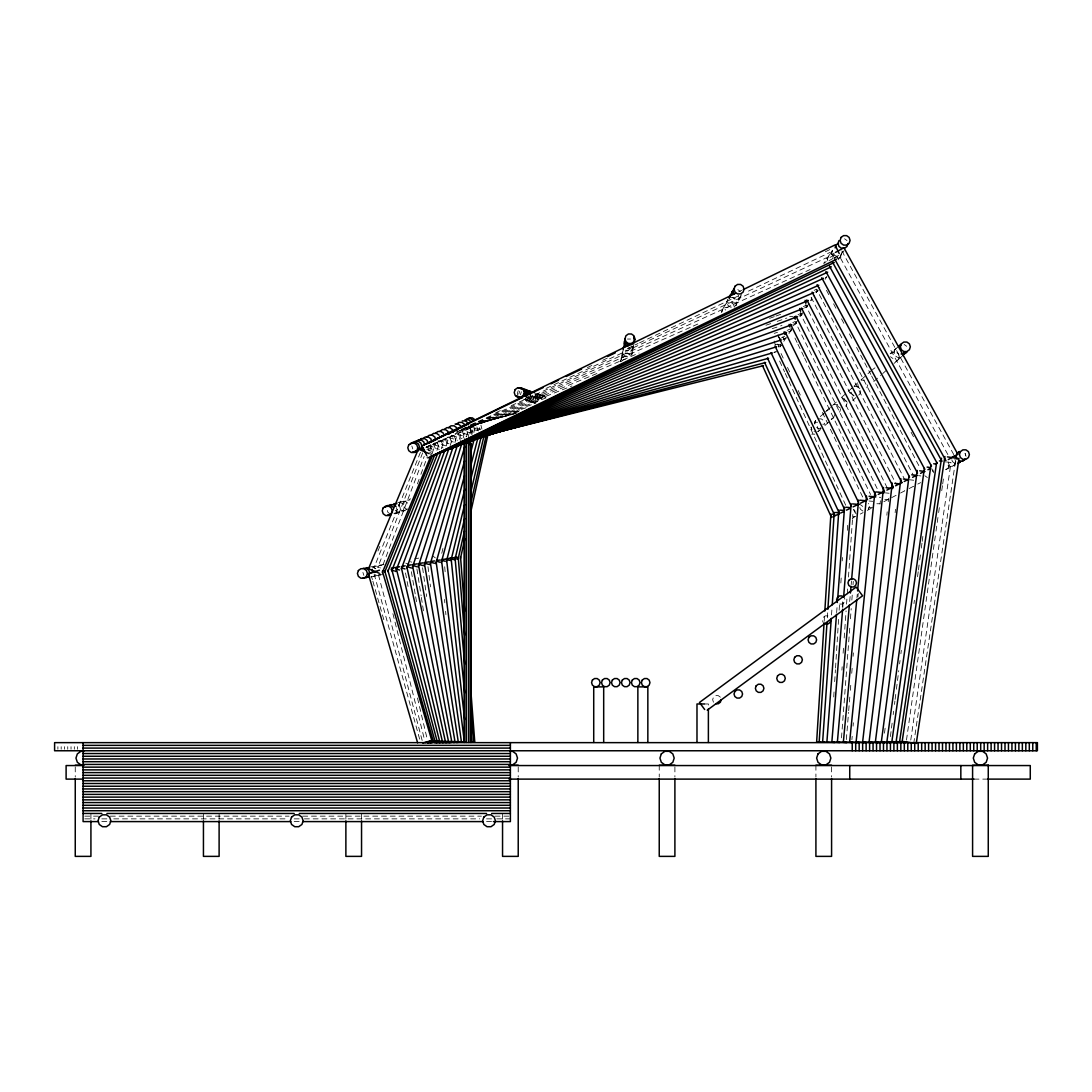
<?xml version="1.0" encoding="UTF-8"?>
<svg xmlns="http://www.w3.org/2000/svg" width="1092" height="1092" viewBox="0 0 1092 1092"><rect width="100%" height="100%" fill="white"/><g stroke="black" fill="none" stroke-linecap="round" stroke-linejoin="round"><path stroke-width="0.75" stroke-dasharray="5 3.75" d="M824.187 621.239L824.719 612.735M833.728 696.955L834.042 691.85M834.684 681.654L835.421 669.737M835.53 668.045L838.724 617.021M839.147 610.223L839.68 601.719M840.854 583.005L841.277 576.207M842.232 560.892L842.437 557.493M827.327 617.826L827.872 609.322M842.314 606.852L842.765 600.054M847.337 530.33L847.679 525.225M831.517 614.987L831.995 608.217M841.932 670.147L842.164 666.762M843.12 653.221L843.597 646.45M844.184 637.987L846.082 610.906M846.559 604.135L847.146 595.672M847.269 593.98L847.624 588.902M848.457 577.054L852.838 514.428M836.636 612.626L837.277 604.108M841.495 737.864L849.808 627.299M850.45 618.795L851.214 608.585M851.856 600.081L852.374 593.27M853.016 584.766L853.275 581.367M842.778 607.521L843.461 599.03M846.341 739.598L848.552 712.394M848.689 710.701L849.794 697.092M850.354 690.294L850.9 683.496M851.733 673.286L852.142 668.195M853.111 656.292L853.384 652.893M857.943 596.778L858.216 593.379M849.685 601.501L850.286 594.744M851.173 584.602L851.46 581.217M851.897 739.666L852.183 736.295M853.07 726.139L853.371 722.768M856.947 597.72L857.261 594.335M880.07 504.163L880.384 500.778M886.854 515.206L887.195 511.82M888.219 501.692L888.56 498.321M895.14 512.708L895.495 509.322M884.506 733.169L885.107 728.118M890.417 736.568L891.263 729.797M891.481 728.105L892.341 721.348M893.201 714.591L893.625 711.206M894.484 704.449L894.908 701.064M895.126 699.371L896.191 690.922M896.409 689.229L898.757 670.638M899.617 663.881L900.04 660.496M900.9 653.739L901.323 650.354M913.977 603.63L914.427 600.272M917.539 576.699L918.208 571.648M918.427 569.969L919.546 561.547M919.764 559.868L920.433 554.818M921.32 548.088L921.989 543.038M922.208 541.345L923.327 532.937M906.483 740.062L935.776 532.8M936.021 531.108L938.397 514.264M938.642 512.571L939.598 505.842M941.741 490.677L942.451 485.612M942.696 483.933L943.638 477.19M910.755 740.089L951.009 462.571L947.31 462.039M913.731 743.475L955.623 460.278L954.272 460.087M633.947 343.775L631.804 354.996L630.848 352.061L628.35 350.259L625.266 350.259M623.382 348.962L620.584 361.411L621.539 358.476L624.023 356.675L628.951 356.634L631.449 354.818L632.391 351.897L631.449 348.962L628.951 347.16M473.846 432.528L474.952 427.532L479.757 428.596M471.771 434.807L473.273 428.16L480.944 429.907M441.782 553.316L443.338 546.683M469.819 434.015L470.98 429.033L478.624 430.835M466.53 436.718L468.14 430.125L472.932 431.285M463.172 437.947L464.851 431.367L472.467 433.319M459.445 439.325L461.193 432.773L470.202 435.176M454.954 442.424L457.234 434.275L466.216 436.786M450.204 445.591L453.071 435.858L462.012 438.493M446.3 445.563L448.785 437.496L457.698 440.24M792.737 325.976L795.222 324.174L796.164 321.253M803.685 311.479L800.19 316.707L801.132 313.786L800.163 310.865M800.19 316.707L801.132 313.786M811.752 297.857L810.81 300.778L814.441 295.331M817.198 289.694L816.256 292.615L819.846 287.223M834.616 414.646L833.687 417.581L831.544 419.505M839.625 412.216L840.567 409.295M846.996 403.508L846.054 406.442L846.996 403.508L846.027 400.587L843.529 398.785L840.458 398.785M866.816 387.797L867.758 384.862M948.184 462.039L949.139 464.96L948.197 467.895L945.713 469.71L955.159 464.864M441.345 448.771L444.471 439.148L453.33 442.014M722.576 309.445L721.635 312.367L722.576 309.445L725.074 307.63L728.146 307.63M790.608 331.081L791.55 328.16M826.248 261.575L823.764 263.377L832.513 250.259L831.572 253.18L832.527 256.115L835.025 257.917L838.11 257.917L840.594 256.115L841.536 253.18L840.594 256.115M832.513 250.259L831.572 253.18L832.527 256.115M821.252 428.364L818.181 428.364L815.683 426.549L814.728 423.628L815.683 420.693L813.199 422.945M814.728 423.628L815.683 420.693M894.034 363.445L898.32 359.609L899.276 356.688L898.307 353.753L895.822 351.952L892.737 351.952L890.253 353.753L898.607 346.3M895.836 361.425L898.32 359.609L899.262 356.688L898.307 353.753M869.396 506.347L868.454 509.268L869.396 506.347L868.44 503.412M949.139 464.96L948.197 467.895L945.713 469.71M954.777 458.654L955.732 461.575L954.79 464.51L952.32 466.311L949.235 466.311L946.737 464.51L945.795 461.575M955.732 461.575L954.79 464.51L952.306 466.311M395.987 512.366L396.942 509.445L395.987 506.511M403.426 504.64L404.368 501.706L410.592 498.798M404.258 507.302L403.317 510.237L400.819 512.039L394.635 513.854M457.562 430.548L456.62 433.483L454.122 435.298L451.051 435.298M461.629 428.787L460.674 431.709L458.19 433.524L455.118 433.524M465.397 427.149L464.455 430.071L461.957 431.886L458.886 431.886M468.796 425.675L467.84 428.596L465.356 430.412L462.271 430.412M471.717 424.392L470.761 427.327L468.277 429.142L465.192 429.142M474.092 423.368L473.136 426.29L470.638 428.105L467.567 428.105M475.812 422.618L474.87 425.539L472.372 427.354L425.853 447.543M518.25 390.649L517.294 393.584L518.25 396.519M518.782 394.116L519.737 391.182M520.434 394.69L521.389 391.769M530.876 395.099L529.934 398.034L530.876 400.969L535.257 403.439L532.76 401.624L531.818 398.689L532.76 395.768M532.186 395.331L531.231 398.252L528.746 400.068L525.662 400.068M534.07 395.987L533.114 398.921L530.616 400.723L523.873 399.44L526.958 399.44L529.456 397.625M538.042 400.873L538.998 397.938L541.482 396.123L544.567 396.123M622.781 352.061L621.826 354.996L622.781 357.917L625.279 359.732M633.483 346.219L632.527 349.153L630.043 350.969L626.958 350.969M730.439 297.652L733.51 297.652L736.008 299.467L736.963 302.388L736.008 305.323L733.524 307.125L730.439 307.125L727.954 305.323L726.999 302.388L727.941 299.467L721.116 312.175M736.963 302.388L736.022 305.323L741.932 294.294M741.263 294.376L740.321 297.297L737.823 299.112L734.739 299.112L732.254 297.297M780.971 344.035L780.016 346.969L782.186 343.721M436.937 450.354L440.185 440.786L449.017 443.762M432.104 453.48L436.022 442.369L447.051 446.259M417.39 483.92L420.324 475.907M420.911 474.31L427.382 456.688M429.729 450.286L432.077 443.871L443.065 447.897M382.978 564.851L424.187 456.429M422.645 452.88L377.846 567.198L379.115 567.69M420.406 452.361L373.955 567.854L375.211 568.359M377.928 551.023L381.163 543.133M783.797 341.305L785.585 338.629M788.956 333.565L793.379 326.931M795.222 324.174L798.539 319.192M809.022 303.467L805.418 308.859L806.36 305.937L805.391 303.016M825.129 279.293L826.876 276.685L824.392 278.487M838.11 259.828L843.256 252.102M818.222 431.558L820.024 429.92L820.979 426.986L820.024 429.92L817.539 431.736M824.897 425.511L828.337 422.399L825.852 424.201L822.781 424.215M832.623 405.405L836.909 401.556M820.269 416.543L828.091 409.923L825.607 411.725M826.794 410.66L830.37 407.439M848.225 391.386L851.705 388.261L850.777 391.182L851.733 394.103L854.231 395.905M841.359 397.543L844.744 394.512M861.069 379.866L865.724 375.703M867.976 373.682L871.361 370.638M854.053 386.145L858.749 381.941L857.807 384.862L858.776 387.797L861.274 389.598M873.791 381.545L880.562 375.484M882.718 373.56L887.004 369.724M898.32 359.609L902.934 355.487M872.494 369.628L874.979 367.827M860.278 514.073L863.117 512.585M430.835 444.649L428.351 446.464L425.266 446.464M432.377 444.717L434.875 442.902M436.636 442.874L439.12 441.059M437.947 440.977L441.018 440.977L443.516 439.161M447.938 437.25L445.454 439.052L442.383 439.052M452.347 435.339L449.849 437.141L446.778 437.141M525.307 398.853L527.805 397.038M540.035 398.293L542.533 396.492L545.604 396.492M540.799 398.566L543.284 396.751L546.369 396.751L536.459 393.297L538.943 395.099L539.898 398.034M395.249 510.237L397.747 512.039L400.819 512.039L407.698 508.954M633.005 346.71L630.507 348.512L627.422 348.512M620.911 361.67L623.395 359.869M372.331 567.976L374.815 566.161L377.9 566.161L380.385 567.976M377.395 567.048L379.88 565.233L382.964 565.233M373.355 576.48L375.839 574.665M380.385 573.832L377.9 575.648L374.829 575.648M841.659 252.58L844.157 250.764M783.988 339.093L786.472 337.291M890.253 353.753L892.737 351.952M854.804 516.475L852.32 518.29L854.558 517.103M834.329 253.057L832.063 254.3L833.701 257.275M829.947 257.439L835.885 254.177L837.701 257.958M829.333 260.51L833.005 258.504L830.097 252.388L745.59 292.492M834.233 257.835L838.943 255.255L949.084 456.811M867.28 510.387L871.252 508.299M883.892 501.692L896.204 495.263L893.133 495.263M814.209 290.349L816.502 289.148L913.158 474.924M909.145 488.561L913.485 486.309L910.414 486.309M900.504 493.038L904.804 490.799L901.733 490.799M917.785 484.084L920.652 482.609M803.398 306.634L805.705 305.46L896.655 485.162M798.02 314.742L800.34 313.581L888.055 489.516M792.792 322.618L795.112 321.471L879.702 493.734M738.642 291.796L741.714 290.308M837.892 258.613L840.949 257.125L839.816 254.791M787.114 330.439L790.485 328.815M825.293 251.774L832.95 248.075M587.346 367.595L593.488 364.673M602.702 360.292L608.858 357.384M627.286 348.635L638.042 343.53M639.584 342.806L737.919 296.137M781.449 337.878L784.657 336.35M774.665 345.345L777.313 344.089M526.016 397.747L530.644 395.591M546.055 388.411L826.576 257.712L827.668 260.06M774.119 352.307L775.347 351.733M495.754 412.721L503.508 409.186M511.247 405.664L810.114 269.533M470.311 424.925L492.137 415.247M493.693 414.564L691.686 326.767M693.243 326.071L697.911 324.01M462.012 429.088L639.093 352.975M815.26 292.001L818.399 290.649M463.226 428.979L590.704 376.098M592.274 375.443L596.996 373.491M456.633 431.9L571.949 385.954M804.449 307.917L807.616 306.647L806.647 304.245M459.555 430.835L548.757 396.86M798.894 316.066L802.074 314.851L801.146 312.435M460.797 430.344L534.384 403.658M769.56 318.359L774.364 316.625M775.962 316.038L780.766 314.305M793.379 324.133L796.587 322.973L795.699 320.543M463.499 429.238L526.235 407.671M765.929 325.239L770.747 323.587M777.19 321.376L786.841 318.045M788.028 331.968L791.236 330.862M519.451 410.783L465.97 428.16L469.369 438.588M772.249 328.637L781.968 325.471M782.923 339.407L786.158 338.356M518.618 411.684L469.765 426.658L472.986 437.128M774.214 333.347L777.477 332.35M778.187 346.3L781.449 345.304M399.208 502.143L409.937 499.89M515.615 413.035L473.191 425.307L475.061 431.804M773.941 352.484L777.204 351.542M515.533 413.363L476.126 424.133L477.914 430.671M516.461 413.322L478.514 423.191L480.221 429.743M511.547 414.673L480.262 422.495L481.9 429.074M414.701 558.845L418.809 558.094M383.988 564.482L370.27 566.994L373.341 566.994L375.839 568.809M370.734 576.958L380.439 575.184M789.625 316.516L792.696 316.516M627.422 339.039L630.507 339.039M777.34 344.444L780.425 344.444M900.45 357.302L897.378 357.302L894.88 355.487L893.925 352.566L894.867 349.631L897.351 347.829L894.867 349.631L893.925 352.566L894.88 355.487M861.233 380.139L864.304 380.139M854.19 386.445L857.261 386.445L859.759 388.261L860.714 391.182L859.786 394.103L852.811 400.355L853.753 397.433L852.784 394.512L850.299 392.697L847.215 392.697M535.257 393.953L538.342 393.953L540.827 395.768L541.782 398.689M525.047 398.921L533.374 402.771L536.445 402.771M834.042 404.559L837.114 404.559M818.167 418.891L821.239 418.891L823.737 420.693L824.692 423.628M814.441 422.249L817.526 422.249M469.287 427.354L472.372 427.354M811.752 434.193L814.823 434.193M884.779 499.617L887.851 499.617M397.747 502.566L400.819 502.566L403.317 504.368L404.368 507.562L406.866 509.377M876.849 503.753L879.92 503.753M869.491 507.616L872.576 507.616M405.214 510.769L402.129 510.769L399.645 508.954L398.689 506.019L399.631 503.098L402.129 501.283L405.2 501.283L407.698 503.098M393.803 513.199L396.887 513.199L399.385 511.384L400.327 508.449L399.372 505.528L396.887 503.712M852.593 516.516L855.664 516.516M379.893 574.72L382.964 574.72M839.516 604.053L842.164 604.053L844.293 602.511L845.112 599.999L844.293 597.488M827.913 615.874L825.279 615.874L823.136 617.417L822.317 619.928L823.136 622.44M704.436 703.971L708.38 703.971L708.38 707.316M974.009 779.115L987.687 779.115M84.794 816.147L98.403 816.147M110.319 816.147L289.08 816.147M302.702 816.147L481.449 816.147M495.072 816.147L510.387 816.147M84.794 818.863L95.004 818.863M101.815 818.863L106.92 818.863M113.732 818.863L287.373 818.863M294.185 818.863L302.702 818.863M304.395 818.863L479.743 818.863M486.554 818.863L495.072 818.863M496.778 818.863L510.387 818.863M101.815 821.593L108.627 821.593M294.185 821.593L300.996 821.593M486.554 821.593L493.366 821.593M869.041 500.996L872.754 501.324M879.347 497.256L880.712 497.392M885.353 492.874L889.079 493.256M910.127 479.825L913.663 480.248M918.495 475.648L920.856 475.948M410.442 561.738L411.739 562.148M405.774 563.158L409.159 564.25M428.419 445.277L439.353 449.426M426.412 447.024L433.824 449.931M426.876 449.44L434.261 452.416M429.743 452.47L431.941 453.371M430.248 454.081L431.504 454.6M836.431 256.47L833.947 254.654L830.862 254.668L828.378 256.47L827.436 259.391L828.391 262.312M778.405 337.291L780.903 339.093M847.269 402.17L844.771 400.355L843.802 397.433M840.499 408.244L838.001 406.442L837.045 403.508M844.539 238.779L847.023 240.581M904.176 344.485L906.674 346.3M890.458 356.743L892.956 358.545M737.823 289.626L740.308 291.441M954.927 463.404L952.429 461.588L951.473 458.667M924.869 475.757L927.367 477.559M811.97 429.92L811.015 426.986L811.957 429.92L814.455 431.736M860.264 504.6L862.762 506.415M862.898 511.083L860.4 509.268L859.445 506.347M854.708 512.271L853.753 509.336L854.708 512.271L857.206 514.073M630.221 355.255L627.736 353.439L624.651 353.439L622.167 355.255L621.212 358.19L622.167 361.111M625.866 356.634L623.382 354.818L622.426 351.897M545.768 397.488L543.284 395.673L540.199 395.673L537.714 397.488L536.759 400.423L537.701 403.344M544.28 396.969L541.782 395.154L538.711 395.154L536.213 396.969L535.257 399.904L536.213 402.825M542.615 396.396L540.13 394.581L537.046 394.581L534.561 396.396L533.606 399.317L534.548 402.252M530.876 400.969L533.374 402.771M720.379 697.187L718.236 695.631L715.601 695.631L713.458 697.187L712.653 699.699L713.458 702.211M390.417 514.182L387.933 512.366L386.978 509.445M432.869 556.074L435.353 557.875M841.823 250.914L954.517 455.978M911.124 432.309L913.513 436.8M826.467 290.295L828.842 294.799M833.606 303.822L836.772 309.841M841.523 318.864L844.689 324.87M849.439 333.893L853.398 341.414M856.565 347.42L870.829 374.488M871.621 375.989L919.928 467.704M811.124 297.27L904.572 479.265M794.935 338.015L797.16 342.629M797.897 344.157L803.835 356.429M804.572 357.971L870.583 494.526M777.654 335.012L779.142 338.083M822.385 412.407L827.49 423.136M830.411 429.279L863.267 498.252M427.122 446.478L430.712 454.054M430.002 445.331L433.538 452.921M781.08 353.535L783.933 359.705M787.496 367.403L789.639 372.017M798.197 390.499L800.34 395.127M779.62 361.043L784.588 371.894M785.298 373.437L845.699 505.227M433.347 443.994L436.814 451.61M437.073 442.506L440.458 450.15M441.086 440.895L444.389 448.58M445.331 439.189L448.539 446.928M449.686 437.455L452.784 445.222M454.108 435.681L457.084 443.502M457.603 431.504L461.329 441.81M461.889 429.798L465.451 440.158M932.882 469.901L933.851 472.822M931.845 468.741L932.8 471.676M782.896 336.786L783.851 339.708M738.315 295.154L739.27 298.089L738.328 301.01L735.844 302.825L732.759 302.825L730.261 301.01L729.306 298.089M734.384 307.193L733.428 304.272L730.93 302.457L727.859 302.457L725.361 304.272L724.419 307.193L725.375 310.114M854.804 510.619L855.759 513.554M817.307 426.522L818.263 429.443M777.913 344.253L778.869 347.188M632.009 346.014L632.964 348.949L632.009 351.883L629.524 353.685L626.439 353.685L623.942 351.883L622.986 348.949M537.005 394.43L537.96 397.352L537.005 400.286L534.507 402.102L531.435 402.102L528.938 400.286L527.982 397.352M535.053 393.734L535.995 396.669L535.053 399.604L532.555 401.406L529.47 401.406L526.986 399.604L526.03 396.669M411.834 446.027L412.79 448.948M362.913 572.454L363.868 575.388M778.227 334.821L779.456 338.82M774.16 341.004L775.32 345.031M371.471 576.303L372.399 579.565M372.863 581.19L384.015 620.365M374.147 574.037L420.161 741.045M378.46 574.897L422.304 740.963M392.902 613.649L424.392 739.202M417.485 698.006L427.204 739.134M405.514 572.945L408.667 589.694M411.37 571.717L415.383 595.085M415.67 596.764L416.53 601.76M416.912 568.891L421.103 595.768M421.362 597.447L422.413 604.163M422.672 605.842L423.464 610.878M422.59 567.772L426.617 596.491M427.968 566.666L430.507 586.854M444.526 599.453L444.826 602.839M445.604 611.288L445.905 614.659M444.703 566.748L445.413 575.225M831.585 766.912L831.585 777.04M815.915 765.219L815.915 777.04M674.897 766.912L674.897 777.04M659.24 765.219L659.24 777.04M518.222 766.912L518.222 777.04M502.552 814.168L502.552 819.232M361.548 814.168L361.548 819.232M345.877 814.168L345.877 819.232M219.11 814.168L219.11 819.232M203.44 814.168L203.44 819.232M90.923 814.168L90.923 819.232M77.614 746.696L77.614 749.208M75.252 766.912L75.252 777.04M74.324 746.696L74.324 749.208M71.035 746.696L71.035 749.208M67.745 746.696L67.745 749.208M64.455 746.696L64.455 749.208M61.179 746.696L61.179 749.208M57.89 746.696L57.89 749.208M833.687 417.581L831.203 419.383L833.687 417.581M966.038 456.306L965.082 453.371L966.038 456.306"/><path stroke-width="1.5" d="M824.078 622.931L816.639 741.987L820.365 742.219M824.829 611.029L830.889 514.086M826.985 622.918L819.164 741.959L824.078 742.287M827.872 609.322L834.247 512.38M831.285 618.372L822.631 741.932L827.531 742.273M832.227 604.832L838.861 510.046M836.499 614.318L826.903 741.891L834.738 742.478M837.66 599.017L844.566 507.152M842.642 609.227L831.872 741.85L839.707 742.492M843.597 597.324L851.187 503.808M849.385 604.886L837.4 741.809L846.696 742.615M850.422 593.052L851.023 586.295M851.61 579.524L858.571 500.081M856.783 599.426L843.379 741.755L852.661 742.628M857.589 590.949L866.529 496.055M874.897 491.823L849.658 741.714L858.94 742.656M883.537 487.455L856.128 741.659L865.396 742.669M892.246 483.06L862.666 741.618L871.935 742.683M900.873 478.705L869.136 741.577L878.391 742.697M909.035 476.167L875.429 741.536L884.67 742.71M917.212 470.461L881.394 741.495L890.635 742.71M924.351 468.427L886.922 741.468L896.163 742.724M930.971 465.083L891.891 741.427L901.132 742.737M936.663 462.203L896.177 741.4L905.404 742.751M941.536 458.203L899.644 741.386L907.411 742.533M944.894 456.497L902.169 741.372L913.731 743.106M916.256 743.488L958.981 458.613L947.419 456.879M460.374 558.804L464.81 538.834M471.102 510.524L488.11 433.947M458.053 559.268L464.482 531.012M471.28 501.105L486.404 434.643M454.859 559.896L464.605 518.468M471.225 490.294L484.07 435.612M450.928 560.66L464.646 504.518M471.089 478.091L481.176 436.8M446.369 561.561L464.81 489.175M471.102 464.496L478.241 436.541M441.277 562.557L464.455 475.757M471.021 451.187L474.078 439.721M435.79 563.636L464.55 460.933M469.123 444.635L470.038 441.373M430.002 564.769L464.823 446.369M424.051 565.943L461.902 443.311M418.031 567.117L457.493 445.14M835.134 247.843L836.076 244.922L838.574 243.106M903.889 352.566L902.934 355.487L903.889 352.566M957.029 453.371L959.513 451.569L957.029 453.371L956.073 456.306L957.029 459.241M420.857 448.948L421.812 446.027L420.857 443.093L418.359 441.277L415.288 441.277L412.79 443.093M525.034 396.068L525.989 393.134L525.034 390.199L522.549 388.397M526.317 396.519L527.272 393.584L526.317 390.649L523.819 388.848L520.747 388.848M625.334 338.738L624.378 341.673L625.334 344.594L627.832 346.41M624.938 340.84L623.982 343.775L624.938 346.71M622.986 348.949L623.942 346.014M634.67 339.967L633.729 337.032L634.67 339.967L633.729 342.888L631.231 344.703L628.146 344.703L625.661 342.888L624.706 339.967L625.893 335.79L628.391 333.975L631.463 333.975L633.961 335.79L634.916 338.725L633.961 341.646L631.463 343.461L628.391 343.461L625.893 341.646L624.938 338.725M730.261 295.154L729.306 298.089L730.261 295.154L732.746 293.352M732.909 291.359L733.865 294.294L732.909 291.359L733.865 288.438M838.97 240.581L838.014 243.516L838.97 246.437L841.468 248.253L844.553 248.253L847.037 246.451L847.979 243.516M721.198 699.699L720.379 702.211L718.236 703.767L715.601 703.767M830.876 619.928L830.057 622.44L827.913 623.996L825.279 623.996M412.066 568.29L453.139 446.942M406.852 567.84L448.894 448.689M401.378 568.905L444.867 450.382M395.686 571.498L441.127 451.924M391.741 570.802L437.783 453.317M387.81 571.58L434.889 454.504M384.63 572.208L432.555 455.473M382.309 572.672L430.849 456.169M707.247 710.182L862.571 595.809L856.142 587.087L699.467 702.456L704.668 709.513M410.455 444.103L412.94 442.287L416.025 442.287L418.523 444.103L419.464 447.024L418.523 449.959L416.025 451.774L412.94 451.774M415.683 441.85L418.168 440.035L421.253 440.035L423.737 441.85L424.692 444.785M421.526 438.588L419.028 440.404L421.526 438.588L424.597 438.588L427.095 440.404L428.05 443.338M422.768 438.793L425.266 436.977L428.337 436.977L430.835 438.793L431.79 441.714M426.808 437.046L429.293 435.23L432.377 435.23L434.862 437.046L435.817 439.98M431.067 435.203L433.551 433.401L436.636 433.401L439.12 435.203M435.449 433.306L437.933 431.49L441.018 431.49L443.502 433.306M439.885 431.381L442.369 429.579L445.454 429.579L447.938 431.381L448.894 434.316M444.28 429.484L446.764 427.668L449.849 427.668L452.334 429.484L453.289 432.405M448.553 427.627L451.037 425.812L454.122 425.812L456.606 427.627M456.388 424.215L458.872 422.399L461.957 422.399L464.455 424.215M465.069 420.434L467.567 418.618L470.638 418.618L473.136 420.434M466.803 419.683L469.287 417.867L472.372 417.867L474.87 419.683M385.176 507.302L387.674 505.5L390.759 505.5L393.243 507.302M387.919 506.511L390.417 504.695L393.502 504.695L395.987 506.511M904.19 353.972L906.674 352.156L904.19 353.972L901.105 353.972M962.598 461.042L965.082 459.241L962.598 461.042L959.527 461.042M835.544 252.375L843.925 247.761L957.875 454.286L948.279 459.582M952.251 457.22L954.517 455.978M927.954 469.697L930.411 468.372M920.57 473.368L924.269 471.389M912.612 477.327L916.311 475.375M904.231 481.49L907.943 479.552M895.59 485.776L901.801 482.596M886.881 490.117L893.106 486.964M878.241 494.403L884.493 491.291L795.918 316.107M869.86 498.566L873.614 496.723M735.585 293.284L421.962 445.768L426.767 455.623M743.242 289.571L835.025 244.936L839.216 253.535M427.887 457.957L836.363 259.35M860.469 503.207L866.325 500.382M423.669 445.086L520.242 398.607M527.914 394.908L543.243 387.537M550.9 383.838L558.572 380.152M566.229 376.467L581.558 369.082M607.616 356.538L615.287 352.853M431.081 456.552L834.233 262.503M426.017 444.144L469.041 423.737M433.36 455.651L831.299 266.817M853.084 506.865L858.954 504.067M846.45 510.141L849.685 508.626M428.91 442.983L435.08 440.117M447.406 434.37L458.19 429.347M436.172 454.545L827.681 272.14M840.744 512.967L843.979 511.465M836.117 515.247L839.352 513.772M439.434 453.262L823.464 278.337M832.746 516.912L834.902 515.929M443.065 451.829L818.768 285.23M446.983 450.286L813.704 292.67M451.092 448.662L808.367 300.491M455.323 446.997L802.866 308.545M459.595 445.318L797.297 316.666M465.41 443.079L791.782 324.72M469.505 441.496L786.417 332.528M473.409 439.994L781.299 339.94M476.999 438.615L776.562 346.792M379.47 570.229L368.236 573.505L417.622 742.792M422.822 743.051L431.763 740.431L382.391 571.143M481.845 436.896L772.303 352.948M370.543 573.041L375.279 571.689M425.484 742.628L433.046 740.472L384.698 570.761M373.696 572.399L375.006 572.044M427.218 742.628L434.793 740.54L387.878 570.256M484.63 435.858L768.618 358.258M427.928 742.997L436.95 740.608L391.373 567.976M485.23 435.449L765.628 362.544M486.841 434.821L763.472 365.656M392.315 568.14L394.622 567.567M430.412 742.969L439.448 740.69L395.946 567.239M396.246 567.54L399.713 566.721M434.589 742.601L442.233 740.786L401.419 568.058M401.72 566.584L405.2 565.806M436.145 742.901L445.249 740.895L406.893 567.171M407.48 565.56L410.974 564.851M439.271 742.874L448.402 741.004L412.298 564.578M413.418 564.523L416.912 563.868M442.506 742.833L451.665 741.113L418.25 563.608M419.41 563.472L422.918 562.871M445.754 742.806L454.941 741.222L424.256 562.639M425.348 562.421L428.856 561.875M448.989 742.765L458.203 741.332L430.207 561.67M431.108 561.411L434.63 560.919M453.576 742.533L461.356 741.441L436.213 562.421M436.582 560.442L440.117 560.005M456.552 742.519L464.346 741.536L441.455 559.827M441.646 559.554L445.181 559.159M462.23 742.178L464.591 741.918M446.205 558.749L449.74 558.394M450.122 558.067L453.671 557.739M454.477 557.398L456.852 557.207M472.14 741.959L473.491 741.837L471.253 714.728M471.034 742.164L474.761 741.877L471.239 696.013M518.427 388.029L521.512 388.029L524.01 389.83L524.965 392.765L524.01 395.7L521.512 397.502L518.427 397.502L515.943 395.7M527.545 391.25L530.616 391.25M522.549 397.87L519.464 397.87L516.98 396.068M465.192 419.656L468.277 419.656L470.761 421.471M462.271 420.925L465.356 420.925L467.84 422.74M455.105 424.051L458.19 424.037L460.674 425.853M415.288 450.764L418.359 450.764M393.803 503.712L396.887 503.712M387.674 514.974L390.759 514.974M366.352 567.717L369.437 567.717M363.186 568.29L366.257 568.29L368.755 570.106L369.697 573.027L368.755 575.962L366.257 577.777L363.186 577.777M366.352 577.19L369.437 577.19M842.164 595.932L839.516 595.932L837.387 597.488L836.568 599.999L837.387 602.511M704.436 703.971L696.983 703.971L696.983 742.423M83.088 745.358L510.387 745.358M83.088 748.088L510.387 748.088M83.825 751.323L80.89 751.323L77.327 753.917L75.962 758.094L77.327 762.284L80.89 764.864L83.825 764.864M509.664 751.323L512.598 751.323L516.147 753.917L517.512 758.094L516.147 762.284L512.598 764.864L509.664 764.864M83.088 753.535L510.387 753.535M83.088 756.265L510.387 756.265M83.088 758.981L510.387 758.981M83.088 761.711L510.387 761.711M83.088 764.427L510.387 764.427M75.252 765.219L83.893 765.219M509.582 765.219L518.222 765.219M659.24 765.219L674.897 765.219M815.915 765.219L831.585 765.219M83.142 765.56L66.107 765.56L66.107 779.115L83.142 779.115M508.927 765.56L1030.275 765.56L1030.275 779.115L987.659 779.115M83.088 767.157L510.387 767.157M83.088 769.874L510.387 769.874M83.088 772.604L510.387 772.604M83.088 775.32L510.387 775.32M83.088 778.05L510.387 778.05M509.036 779.115L974.05 779.115M83.088 780.78L510.387 780.78M83.088 783.496L510.387 783.496M83.088 786.226L510.387 786.226M83.088 788.943L510.387 788.943M83.088 791.673L510.387 791.673M83.088 794.389L510.387 794.389M83.088 797.119L510.387 797.119M83.088 799.849L510.387 799.849M83.088 802.565L510.387 802.565M83.088 805.295L510.387 805.295M83.088 808.012L510.387 808.012M83.088 810.742L510.387 810.742M83.088 813.458L101.815 813.458M106.92 813.458L294.185 813.458M299.29 813.458L486.554 813.458M491.659 813.458L510.387 813.458M98.403 821.593L83.088 821.593L83.088 742.642M110.319 821.593L290.786 821.593M302.702 821.593L483.155 821.593M493.366 821.593L510.387 821.593L510.387 742.642M832.241 514.168L834.616 514.318M835.598 512.476L839.161 512.708M840.226 510.141L843.775 510.387M845.931 507.261L849.48 507.534M852.552 503.917L859.022 504.449M859.923 500.191L866.393 500.764M869.068 496.287L875.811 496.928M876.262 491.96L884.179 492.751M886.062 487.728L892.806 488.465M894.771 483.347L900.054 483.947M903.398 479.006L908.667 479.647M911.779 474.802L917.048 475.457M919.737 470.788L924.992 471.485M927.108 467.089L929.456 467.403M933.728 463.759L936.076 464.086M939.434 460.892L941.782 461.233M454.408 558.435L456.729 558.967M450.068 558.763L453.535 559.582M446.15 559.5L449.604 560.346M441.591 560.346L445.045 561.22M436.527 561.288L439.967 562.203M431.04 562.312L434.48 563.267M425.279 563.39L428.692 564.387M419.342 564.496L422.74 565.547M413.349 565.601L416.735 566.707M407.412 566.707L410.783 567.854M532.555 391.932L534.52 392.615M401.651 567.785L405.009 568.973M396.164 568.809L399.508 570.038M391.086 569.751L394.417 571.02M422.317 447.611L423.573 448.116M420.024 448.484L424.57 450.354M429.156 453.617L418.359 449.126L368.509 568.768L379.306 573.273M528.746 390.581L531.231 392.397M526.958 389.953L529.456 391.769L530.398 394.69M525.307 389.366L527.805 391.182L528.746 394.116M518.25 396.519L520.747 398.321M834.52 258.763L946.013 460.838M832.404 261.903L941.823 461.015M829.511 266.23L937.195 463.308M825.921 271.567L931.49 466.134M821.757 277.764L924.869 469.423M817.116 284.643L917.498 473.082M812.107 292.096L909.527 477.027M806.838 299.931L901.937 482.678M801.419 307.999L893.297 486.964M790.485 324.174L875.921 495.563M785.203 332.009L867.539 499.699M779.879 339.612L858.503 502.265M775.224 346.492L851.132 505.91M771.034 352.661L844.498 509.186M767.444 357.985L839.502 513.54M764.537 362.326L834.875 515.82M762.407 365.451L831.503 517.485M805.104 300.355L806.142 302.948M799.658 308.517L800.654 311.124M794.266 316.612L795.222 319.233M789.038 324.46L789.953 327.095M784.07 331.913L784.93 334.575M371.922 569.519L372.877 572.454M446.532 559.008L464.646 719.642M451.105 558.258L464.687 692.901M455.023 557.616L464.701 664.059M471.143 735.025L471.758 741.782M458.203 557.097L464.66 635.066M460.524 556.715L464.701 611.083M1036.24 742.642L1036.24 750.764M1032.773 742.642L1032.773 750.764M1029.306 742.642L1029.306 750.764M1025.825 742.642L1025.825 750.764M1022.358 742.642L1022.358 750.764M1018.877 742.642L1018.877 750.764M1015.41 742.642L1015.41 750.764M1011.943 742.642L1011.943 750.764M1008.462 742.642L1008.462 750.764M1004.995 742.642L1004.995 750.764M1001.528 742.642L1001.528 750.764M998.047 742.642L998.047 750.764M994.58 742.642L994.58 750.764M991.113 742.642L991.113 750.764M987.632 742.642L987.632 750.764M984.165 742.642L984.165 750.764M980.698 742.642L980.698 750.764M977.217 742.642L977.217 750.764M973.75 742.642L973.75 750.764M970.283 742.642L970.283 750.764M966.802 742.642L966.802 750.764M963.335 742.642L963.335 750.764M960.837 765.56L960.837 779.115M959.868 742.642L959.868 750.764M956.387 742.642L956.387 750.764M952.92 742.642L952.92 750.764M949.453 742.642L949.453 750.764M945.972 742.642L945.972 750.764M942.505 742.642L942.505 750.764M939.024 742.642L939.024 750.764M935.557 742.642L935.557 750.764M932.09 742.642L932.09 750.764M928.609 742.642L928.609 750.764M925.142 742.642L925.142 750.764M921.675 742.642L921.675 750.764M918.195 742.642L918.195 750.764M914.727 742.642L914.727 750.764M911.26 742.642L911.26 750.764M907.78 742.642L907.78 750.764M904.312 742.642L904.312 750.764M900.845 742.642L900.845 750.764M897.365 742.642L897.365 750.764M893.898 742.642L893.898 750.764M890.43 742.642L890.43 750.764M886.95 742.642L886.95 750.764M883.483 742.642L883.483 750.764M880.016 742.642L880.016 750.764M876.535 742.642L876.535 750.764M873.068 742.642L873.068 750.764M869.601 742.642L869.601 750.764M866.12 742.642L866.12 750.764M862.653 742.642L862.653 750.764M859.172 742.642L859.172 750.764M855.705 742.642L855.705 750.764M852.238 742.642L852.238 750.764M849.74 765.56L849.74 779.115M831.585 778.719L831.585 856.374L815.915 856.374L815.915 778.719M708.38 708.981L708.38 742.423M674.897 778.719L674.897 856.374L659.24 856.374L659.24 778.719M647.843 742.423L647.843 686.882L637.865 686.882L637.865 742.423M603.685 742.423L603.685 686.882L593.72 686.882L593.72 742.423M518.222 778.719L518.222 856.374L502.552 856.374L502.552 820.925M471.225 742.423L471.225 443.311L464.1 443.311L464.1 742.423M470.543 443.311L470.543 742.423M468.755 443.311L468.755 742.423M466.557 443.311L466.557 742.423M464.782 443.311L464.782 742.423M361.548 820.925L361.548 856.374L345.877 856.374L345.877 820.925M219.11 820.925L219.11 856.374L203.44 856.374L203.44 820.925M90.923 820.925L90.923 856.374L75.252 856.374L75.252 778.719M358.381 570.529L357.425 573.45L358.381 576.385L360.865 578.2L363.95 578.2L366.434 576.385L367.39 573.45L366.434 570.529L363.95 568.714L360.865 568.714L358.381 570.529M383.183 507.889L382.227 510.824L383.183 513.745L385.681 515.56L388.752 515.56L391.25 513.745L392.192 510.824L391.25 507.889L388.752 506.074L385.667 506.074L383.183 507.889M408.749 444.826L407.794 447.761L408.749 450.696L411.247 452.498L414.332 452.498L416.816 450.696L417.772 447.761L416.816 444.826L414.318 443.024L411.247 443.024L408.749 444.826M515.192 389.571L514.236 392.506L515.192 395.427L517.676 397.242L520.761 397.242L523.259 395.427L524.201 392.506L523.259 389.571L520.761 387.756L517.676 387.756L515.192 389.571M592.396 680.098L591.577 682.609L592.396 685.121L594.526 686.663L597.174 686.663L599.303 685.121L600.122 682.609L599.303 680.098L597.174 678.542L594.526 678.542L592.396 680.098M602.361 680.098L601.555 682.609L602.361 685.121L604.504 686.663L607.138 686.663L609.281 685.121L610.1 682.609L609.281 680.098L607.138 678.542L604.504 678.542L602.361 680.098M732.254 291.441L731.299 294.376L732.254 291.441M735.039 286.24L734.083 289.175L735.039 292.11L737.523 293.912L740.608 293.912L743.106 292.11L744.048 289.175L743.106 286.24L740.608 284.439L737.523 284.439L735.039 286.24M612.339 680.098L611.52 682.609L612.339 685.121L614.468 686.663L617.116 686.663L619.246 685.121L620.065 682.609L619.246 680.098L617.116 678.542L614.468 678.542L612.339 680.098M622.303 680.098L621.485 682.609L622.303 685.121L624.447 686.663L627.081 686.663L629.224 685.121L630.043 682.609L629.224 680.098L627.081 678.542L624.447 678.542L622.303 680.098M632.282 680.098L631.463 682.609L632.282 685.121L634.411 686.663L637.059 686.663L639.189 685.121L640.008 682.609L639.189 680.098L637.059 678.542L634.411 678.542L632.282 680.098M642.246 680.098L641.427 682.609L642.246 685.121L644.389 686.663L647.024 686.663L649.167 685.121L649.972 682.609L649.167 680.098L647.024 678.542L644.389 678.542L642.246 680.098M661.302 753.917L659.95 758.094L661.302 762.284L664.864 764.864L669.273 764.864L672.836 762.284L674.187 758.094L672.836 753.917L669.273 751.323L664.864 751.323L661.302 753.917M841.072 237.428L840.117 240.363L841.072 243.298L843.57 245.099L846.641 245.099L849.139 243.298L850.081 240.363L849.126 237.428L846.641 235.626L843.556 235.626L841.072 237.428M734.834 691.495L734.015 694.007L734.834 696.519L736.963 698.061L739.612 698.061L741.741 696.519L742.56 694.007L741.741 691.495L739.612 689.939L736.963 689.939L734.834 691.495M756.196 685.79L755.377 688.301L756.196 690.813L758.326 692.369L760.974 692.369L763.103 690.813L763.922 688.301L763.103 685.79L760.974 684.234L758.326 684.234L756.196 685.79M777.559 675.825L776.74 678.337L777.559 680.848L779.702 682.391L782.336 682.391L784.479 680.848L785.284 678.337L784.479 675.825L782.336 674.269L779.702 674.269L777.559 675.825M794.648 657.302L793.843 659.814L794.648 662.325L796.791 663.881L799.426 663.881L801.569 662.325L802.388 659.814L801.569 657.302L799.426 655.746L796.791 655.746L794.648 657.302M901.337 343.871L900.381 346.806L901.337 349.727L903.835 351.542L906.906 351.542L909.404 349.727L910.346 346.806L909.39 343.871L906.906 342.055L903.821 342.055L901.337 343.871M808.899 637.359L808.08 639.871L808.899 642.383L811.028 643.939L813.677 643.939L815.806 642.383L816.625 639.871L815.806 637.359L813.677 635.817L811.028 635.817L808.899 637.359M848.784 580.384L847.965 582.896L848.784 585.408L850.914 586.964L853.562 586.964L855.691 585.408L856.51 582.896L855.691 580.384L853.562 578.842L850.914 578.842L848.784 580.384M817.99 753.917L816.625 758.094L817.99 762.284L821.553 764.864L825.948 764.864L829.511 762.284L830.876 758.094L829.511 753.917L825.948 751.323L821.553 751.323L817.99 753.917M960.373 451.665L959.431 454.586L960.387 457.521L962.871 459.336L965.956 459.336L968.44 457.521L969.396 454.586L968.44 451.665L965.942 449.849L962.871 449.849L960.373 451.665M974.665 753.917L973.3 758.094L974.665 762.284L978.227 764.864L982.623 764.864L986.185 762.284L987.55 758.094L986.185 753.917L982.623 751.323L978.227 751.323L974.665 753.917M99.263 817.089L98.048 820.774L99.263 824.446L102.471 826.712L106.429 826.712L109.637 824.446L110.865 820.774L109.637 817.089L106.429 814.823L102.471 814.823L99.263 817.089M291.55 817.089L290.335 820.774L291.55 824.446L294.758 826.712L298.717 826.712L301.924 824.446L303.153 820.774L301.924 817.089L298.717 814.823L294.758 814.823L291.55 817.089M483.838 817.089L482.623 820.774L483.838 824.446L487.046 826.712L491.004 826.712L494.212 824.446L495.44 820.774L494.212 817.089L491.004 814.823L487.046 814.823L483.838 817.089M960.482 461.588L957.998 463.404L960.482 461.588M901.105 344.485L898.607 346.3L901.091 344.485M1037.4 742.642L54.6 742.642L54.6 750.764L1037.4 750.764L1037.4 742.642M988.26 765.219L972.59 765.219L972.59 856.374L988.26 856.374L988.26 765.219"/></g></svg>
